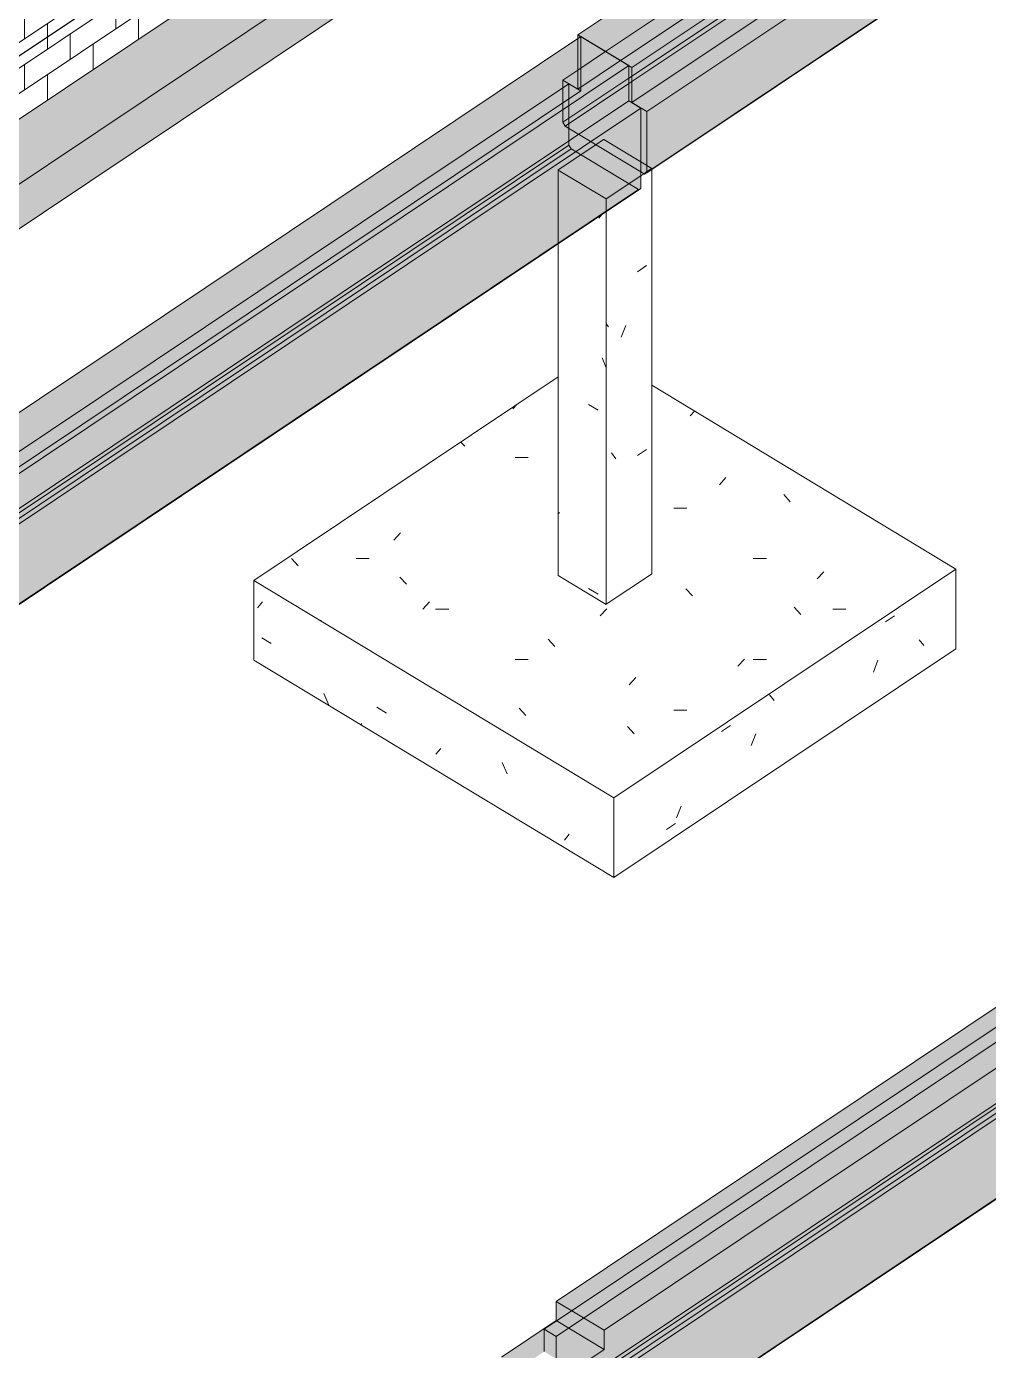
# Model space of a CAD drawing. Header units: inches. Extents: x -4071 to 5659, y -7640 to 11458.
# Drawn here: x -1459.1 to -1226.6, y -6092.9 to -5772.8 of the extents above; entities that cross this region are included whole.
import ezdxf

# ---------------------------------------------------------------- set-up
doc = ezdxf.new("R2010")
doc.units = ezdxf.units.IN
doc.header["$MEASUREMENT"] = 0
for name, color, linetype, lineweight in [('A-WALL-PATT', 111, 'Continuous', 9), ('G-ANNO-SYMB', 111, 'Continuous', 30), ('S-BEAM', 12, 'Continuous', 9), ('S-COLS', 52, 'Continuous', 9), ('S-FNDN', 32, 'Continuous', 18)]:
    doc.layers.add(name, color=color, linetype=linetype, lineweight=lineweight)
pattern_1 = [(33.782, (-2713.435, -5451.009), (52.90613, 50.21377), [2.626, -45.114, 2.626, -299.726]), (33.782, (-2713.435, -5451.009), (52.90613, 50.21377), [-50.365, -45.114, 2.626, -92.854, -159.132]), (33.782, (-2713.435, -5451.009), (52.90613, 50.21377), [-190.959, 2.626, -45.114, 2.626, -108.767]), (33.782, (-2713.435, -5451.009), (52.90613, 50.21377), [-241.324, -29.201, 2.626, -76.94]), (128.178, (-2693.596, -5430.327), (-37.9074, 18.56926), [1.765, -30.332, 1.765, -201.518]), (128.178, (-2693.596, -5430.327), (-37.9074, 18.56926), [-33.863, -30.332, 1.765, -62.429, -106.991]), (128.178, (-2693.596, -5430.327), (-37.9074, 18.56926), [-128.389, 1.765, -30.332, 1.765, -73.128]), (128.178, (-2693.596, -5430.327), (-37.9074, 18.56926), [-162.252, -19.633, 1.765, -51.73]), (249.034, (-2686.983, -5396.262), (-14.99825, -68.78229), [3.05, -52.398, -351.167]), (249.034, (-2686.983, -5396.262), (-14.99825, -68.78229), [-55.447, 3.05, -52.398, -295.72]), (249.034, (-2686.983, -5396.262), (-14.99825, -68.78229), [-110.895, 3.05, -107.845, -184.825]), (249.034, (-2686.983, -5396.262), (-14.99825, -68.78229), [-221.79, 3.05, -52.398, -129.377]), (249.034, (-2686.983, -5396.262), (-14.99825, -68.78229), [-277.237, 3.05, -33.915, -92.412]), (249.034, (-2686.983, -5396.262), (-14.99825, -68.78229), [-314.202, 3.05, -89.363])]

# ---------------------------------------------------------------- blocks, each defined once
blk = doc.blocks.new('Zapata-Rectangular - FT100a - 10-0x10-0x2-1-1717579-FOUNDATION - 3D - VIEW 1')
at = {"layer": 'S-FNDN', "lineweight": 9}
h = blk.add_hatch(dxfattribs=at)
h.set_pattern_fill('FP_39', color=256, style=0, pattern_type=2)
h.set_pattern_definition([(0, (-5641.845, -7683.688), (76.8, 12.207), [3.168, -54.432, 3.168, -54.432, -307.2]), (0, (-5641.845, -7683.688), (76.8, 12.207), [-115.2, 3.168, -112.032, 3.168, -54.432, -134.4]), (0, (-5641.845, -7683.688), (76.8, 12.207), [-288, 3.168, -35.232, 3.168, -92.832]), (132.243, (-5613.045, -7677.585), (-55.02766, 36.18154), [2.356, -40.483, 2.356, -268.959]), (132.243, (-5613.045, -7677.585), (-55.02766, 36.18154), [-45.195, -40.483, 2.356, -83.322, -142.798]), (132.243, (-5613.045, -7677.585), (-55.02766, 36.18154), [-171.357, 2.356, -40.483, 2.356, -97.602]), (132.243, (-5613.045, -7677.585), (-55.02766, 36.18154), [-216.552, -26.203, 2.356, -69.043]), (227.757, (-5603.445, -7653.172), (-21.77184, -48.38888), [2.356, -40.483, -271.315]), (227.757, (-5603.445, -7653.172), (-21.77184, -48.38888), [-42.839, 2.356, -40.483, -228.476]), (227.757, (-5603.445, -7653.172), (-21.77184, -48.38888), [-85.679, 2.356, -83.322, -142.798]), (227.757, (-5603.445, -7653.172), (-21.77184, -48.38888), [-171.357, 2.356, -40.483, -99.958]), (227.757, (-5603.445, -7653.172), (-21.77184, -48.38888), [-214.196, 2.356, -26.203, -71.399]), (227.757, (-5603.445, -7653.172), (-21.77184, -48.38888), [-242.756, 2.356, -69.043])])
h.paths.add_polyline_path([(-5633.03, -5959.25), (-5550.36, -5903.95), (-5623.88, -5859.53), (-5623.93, -5905.18), (-5634.9, -5912.51), (-5646.5, -5905.51), (-5646.5, -5857.52), (-5720.02, -5906.7), (-5640, -5955.04)], flags=0)
h = blk.add_hatch(dxfattribs=at)
h.set_pattern_fill('FP_25', color=256, style=0, pattern_type=2)
h.set_pattern_definition([(33.782, (-6991.651, -5473.783), (52.90613, 50.21377), [2.626, -45.114, 2.626, -299.726]), (33.782, (-6991.651, -5473.783), (52.90613, 50.21377), [-50.365, -45.114, 2.626, -92.854, -159.132]), (33.782, (-6991.651, -5473.783), (52.90613, 50.21377), [-190.959, 2.626, -45.114, 2.626, -108.767]), (33.782, (-6991.651, -5473.783), (52.90613, 50.21377), [-241.324, -29.201, 2.626, -76.94]), (128.178, (-6971.811, -5453.101), (-37.9074, 18.56926), [1.765, -30.332, 1.765, -201.518]), (128.178, (-6971.811, -5453.101), (-37.9074, 18.56926), [-33.863, -30.332, 1.765, -62.429, -106.991]), (128.178, (-6971.811, -5453.101), (-37.9074, 18.56926), [-128.389, 1.765, -30.332, 1.765, -73.128]), (128.178, (-6971.811, -5453.101), (-37.9074, 18.56926), [-162.252, -19.633, 1.765, -51.73]), (249.034, (-6965.198, -5419.036), (-14.99825, -68.78229), [3.05, -52.398, -351.167]), (249.034, (-6965.198, -5419.036), (-14.99825, -68.78229), [-55.447, 3.05, -52.398, -295.72]), (249.034, (-6965.198, -5419.036), (-14.99825, -68.78229), [-110.895, 3.05, -107.845, -184.825]), (249.034, (-6965.198, -5419.036), (-14.99825, -68.78229), [-221.79, 3.05, -52.398, -129.377]), (249.034, (-6965.198, -5419.036), (-14.99825, -68.78229), [-277.237, 3.05, -33.915, -92.412]), (249.034, (-6965.198, -5419.036), (-14.99825, -68.78229), [-314.202, 3.05, -89.363])])
h.paths.add_polyline_path([(-5633.03, -5978.55), (-5550.36, -5923.25), (-5550.36, -5903.95), (-5633.03, -5959.25), (-5633.03, -5960.44)], flags=0)
h = blk.add_hatch(dxfattribs=at)
h.set_pattern_fill('FP_45', color=256, style=0, pattern_type=2)
h.set_pattern_definition([(328.86, (-4283.224, -5380.409), (55.67085, -18.81529), [2.683, -46.099, 2.683, -306.271]), (328.86, (-4283.224, -5380.409), (55.67085, -18.81529), [-51.465, -46.099, 2.683, -94.881, -162.607]), (328.86, (-4283.224, -5380.409), (55.67085, -18.81529), [-195.129, 2.683, -46.099, 2.683, -111.142]), (328.86, (-4283.224, -5380.409), (55.67085, -18.81529), [-246.594, -29.838, 2.683, -78.621]), (112.215, (-4262.348, -5385.613), (-39.888295, 68.028556), [3.037, -52.179, 3.037, -346.664]), (112.215, (-4262.348, -5385.613), (-39.888295, 68.028556), [-58.253, -52.179, 3.037, -107.395, -184.053]), (112.215, (-4262.348, -5385.613), (-39.888295, 68.028556), [-220.864, 3.037, -52.179, 3.037, -125.8]), (112.215, (-4262.348, -5385.613), (-39.888295, 68.028556), [-279.117, -33.774, 3.037, -88.99]), (231.12, (-4255.389, -5360.177), (-15.7821, -49.21331), [1.829, -31.43, 1.829, -208.811]), (231.12, (-4255.389, -5360.177), (-15.7821, -49.21331), [-35.088, -31.43, 1.829, -64.689, -110.863]), (231.12, (-4255.389, -5360.177), (-15.7821, -49.21331), [-133.036, 1.829, -31.43, 1.829, -75.775]), (231.12, (-4255.389, -5360.177), (-15.7821, -49.21331), [-168.124, -20.343, 1.829, -53.602])])
h.paths.add_polyline_path([(-5633.03, -5978.55), (-5633.03, -5959.25), (-5720.02, -5906.7), (-5720.02, -5925.99), (-5663, -5960.44)], flags=0)
at = {"layer": 'S-FNDN', "color": 143, "lineweight": 9}
for p, q in [((-5646.5, -5857.52), (-5720.02, -5906.7)), ((-5550.36, -5903.95), (-5623.88, -5859.53)), ((-5633.03, -5959.25), (-5550.36, -5903.95)), ((-5550.36, -5923.25), (-5550.36, -5903.95)), ((-5720.02, -5906.7), (-5633.03, -5959.25)), ((-5720.02, -5906.7), (-5720.02, -5925.99)), ((-5550.36, -5923.25), (-5633.03, -5978.55)), ((-5633.03, -5978.55), (-5720.02, -5925.99)), ((-5633.03, -5978.55), (-5633.03, -5959.25))]:
    blk.add_line(p, q, dxfattribs=at)
blk = doc.blocks.new('034100 - Precast Structural Concrete - Inverted Tee - IT 28IT32 _17_F _ 11_B SHELF_-1925191-FOUNDATION - 3D - VIEW 1')
at = {"layer": 'S-BEAM', "transparency": 33554534}
h = blk.add_hatch(color=9, dxfattribs=at)
h.paths.add_polyline_path([(-5628.67, -5782.68), (-5437.22, -5654.6), (-5437.22, -5651.11), (-5631.41, -5781.02), (-5629.38, -5782.25)], flags=0)
h.paths.add_polyline_path([(-5635.03, -5778.83), (-5438.65, -5647.45), (-5437.2, -5648.33), (-5434.32, -5646.4), (-5434.34, -5636.93), (-5435.02, -5636.52), (-5641.71, -5774.79), (-5640.98, -5775.24)], flags=0)
h = blk.add_hatch(color=9, dxfattribs=at)
h.paths.add_polyline_path([(-5422.72, -5643.98), (-5422.72, -5643.96), (-5424.01, -5643.2)], flags=0)
h.paths.add_polyline_path([(-5426.91, -5641.44), (-5426.89, -5641.43), (-5434.32, -5636.97)], flags=0)
h = blk.add_hatch(color=9, dxfattribs=at)
h.paths.add_polyline_path([(-5641.71, -5787.92), (-5641.71, -5783.3), (-5645.34, -5785.73), (-5643.88, -5786.61)], flags=0)
h.paths.add_polyline_path([(-5631.42, -5781.03), (-5437.22, -5651.11), (-5437.22, -5648.32), (-5438.65, -5647.45), (-5635.04, -5778.84)], flags=0)
for points in [[(-5628.67, -5791.17), (-5439.84, -5664.84), (-5439.78, -5664.55), (-5437.22, -5662.84), (-5437.22, -5654.6), (-5628.67, -5782.68), (-5628.67, -5790.74)], [(-5419.82, -5654.22), (-5419.82, -5654.2), (-5420.39, -5653.87)], [(-5439.84, -5664.84), (-5434.12, -5661.02), (-5434.32, -5660.9), (-5439.84, -5664.59)], [(-5439.84, -5669.46), (-5430.49, -5663.21), (-5434.12, -5661.02), (-5439.84, -5664.84)], [(-5625.04, -5793.36), (-5439.84, -5669.46), (-5439.84, -5664.84), (-5628.67, -5791.17), (-5625.61, -5793.01)], [(-5623.88, -5807.41), (-5439.84, -5684.29), (-5439.84, -5669.46), (-5625.04, -5793.36), (-5625.04, -5806.41), (-5623.88, -5807.15)], [(-5641.71, -5787.92), (-5631.42, -5781.03), (-5635.04, -5778.84), (-5641.71, -5783.3), (-5641.71, -5786.61)], [(-5645.34, -5791.26), (-5641, -5788.36), (-5643.9, -5786.61), (-5645.34, -5787.57), (-5645.34, -5790.74)], [(-5625.61, -5808.45), (-5625.04, -5808.19), (-5625.04, -5806.41), (-5635.53, -5800.14), (-5637.35, -5801.36), (-5625.75, -5808.36)]]:
    blk.add_hatch(color=9, dxfattribs=at).paths.add_polyline_path(points, flags=0)
h = blk.add_hatch(color=9, dxfattribs=at)
h.paths.add_polyline_path([(-5625.04, -5808.19), (-5623.88, -5807.41), (-5623.93, -5807.08), (-5625.04, -5806.48), (-5625.04, -5807.89)], flags=0)
h.paths.add_polyline_path([(-5439.84, -5684.29), (-5422.48, -5672.68), (-5422.72, -5672.54), (-5422.72, -5667.9), (-5423.75, -5667.28), (-5423.18, -5668.21), (-5423.58, -5668.48), (-5426.04, -5664.26), (-5428.19, -5664.26), (-5428.24, -5664.59), (-5428.87, -5664.59), (-5428.87, -5662.12), (-5439.84, -5669.46)], flags=0)
h = blk.add_hatch(color=9, dxfattribs=at)
h.paths.add_polyline_path([(-5625.04, -5806.41), (-5625.04, -5793.36), (-5628.67, -5791.17), (-5628.67, -5782.68), (-5629.4, -5782.25), (-5629.4, -5790.74), (-5626.5, -5792.49), (-5626.5, -5805.53), (-5625.48, -5806.15)], flags=0)
h.paths.add_polyline_path([(-5635.04, -5778.84), (-5635.03, -5778.83), (-5641.71, -5774.79), (-5641.71, -5775.72), (-5641, -5775.24)], flags=0)
h = blk.add_hatch(color=9, dxfattribs=at)
h.paths.add_polyline_path([(-5626.5, -5805.53), (-5626.5, -5792.49), (-5629.4, -5790.74), (-5629.4, -5782.25), (-5631.42, -5781.03), (-5641.71, -5787.92), (-5645.34, -5785.73), (-5645.34, -5787.57), (-5643.9, -5786.61), (-5641, -5788.36), (-5645.34, -5791.26), (-5645.34, -5795.92), (-5644.77, -5796.88), (-5637.35, -5801.36), (-5635.42, -5800.14), (-5627.14, -5805.14)], flags=0)
h.paths.add_polyline_path([(-5641.71, -5783.3), (-5635.04, -5778.84), (-5641, -5775.24), (-5641.71, -5775.72), (-5641.71, -5782.68)], flags=0)
at = {"layer": 'S-BEAM', "color": 143}
for p, q in [((-5641.71, -5774.79), (-5435.02, -5636.52)), ((-5435.02, -5636.52), (-5421.98, -5644.4)), ((-5421.98, -5644.4), (-5628.67, -5782.68)), ((-5421.98, -5644.4), (-5421.98, -5652.89)), ((-5628.67, -5791.17), (-5421.98, -5652.89)), ((-5421.98, -5652.89), (-5418.35, -5655.08)), ((-5625.04, -5793.36), (-5418.35, -5655.08)), ((-5418.35, -5655.08), (-5418.35, -5669.91)), ((-5625.04, -5808.19), (-5418.35, -5669.91)), ((-5628.67, -5782.68), (-5641.71, -5774.79)), ((-5641.71, -5774.79), (-5641.71, -5775.72)), ((-5628.67, -5791.17), (-5628.67, -5782.68)), ((-5625.04, -5793.36), (-5628.67, -5791.17)), ((-5625.04, -5808.19), (-5625.04, -5793.36)), ((-5626.49, -5807.92), (-5625.61, -5808.45)), ((-5625.61, -5808.45), (-5625.04, -5808.19))]:
    blk.add_line(p, q, dxfattribs=at)
at = {"layer": 'S-BEAM', "color": 9}
for p, q in [((-5435.02, -5649.64), (-5435.02, -5636.52)), ((-5635.03, -5778.83), (-5438.65, -5647.45)), ((-5631.41, -5781.02), (-5435.02, -5649.64)), ((-5438.65, -5652.07), (-5438.65, -5647.45)), ((-5438.65, -5647.45), (-5435.02, -5649.64)), ((-5438.65, -5657.65), (-5438.65, -5652.07)), ((-5629.4, -5785.26), (-5438.65, -5657.65)), ((-5629.4, -5786.6), (-5438.08, -5658.6)), ((-5438.08, -5658.6), (-5438.65, -5657.65)), ((-5437.22, -5659.12), (-5438.08, -5658.6)), ((-5419.82, -5669.64), (-5437.22, -5659.12)), ((-5625.04, -5808.07), (-5418.92, -5670.18)), ((-5418.92, -5670.18), (-5419.8, -5669.65)), ((-5418.35, -5669.91), (-5418.92, -5670.18)), ((-5641.71, -5775.72), (-5641.71, -5787.92)), ((-5641.71, -5783.3), (-5635.04, -5778.84)), ((-5641.71, -5787.92), (-5631.42, -5781.03)), ((-5645.34, -5785.73), (-5641.71, -5783.3)), ((-5645.34, -5795.92), (-5629.4, -5785.26)), ((-5641.71, -5787.92), (-5645.34, -5785.73)), ((-5645.34, -5785.73), (-5645.34, -5787.57)), ((-5645.34, -5787.57), (-5645.34, -5791.26)), ((-5644.77, -5796.88), (-5629.4, -5786.6)), ((-5645.34, -5791.26), (-5645.34, -5795.92)), ((-5645.34, -5795.92), (-5644.77, -5796.88)), ((-5644.77, -5796.88), (-5626.5, -5807.91)), ((-5625.61, -5808.45), (-5625.06, -5808.08))]:
    blk.add_line(p, q, dxfattribs=at)

msp = doc.modelspace()

# ---------------------------------------------------------------- hatches: boundary and pattern name
at = {"layer": 'A-WALL-PATT'}
h = msp.add_hatch(dxfattribs=at)
h.set_pattern_fill('FP_13', color=256, style=0, pattern_type=2)
h.set_pattern_definition([(33.782, (-1277.675, -5672.606), (0.00063, 6.17493), []), (90, (-1277.675, -5672.606), (-5.511, 2.488), [6.175, -6.175])])
h.paths.add_polyline_path([(-1474.621, -5804.362), (-1277.675, -5672.606), (-1277.675, -5588.001), (-1474.621, -5719.756), (-1474.621, -5781.413)], flags=0)
at = {"layer": 'S-BEAM', "transparency": 33554534}
h = msp.add_hatch(color=254, dxfattribs=at)
h.paths.add_polyline_path([(-1556.472, -5944.796), (-1329.429, -5792.907), (-1329.429, -5791.263), (-1557.764, -5944.016)], flags=0)
h.paths.add_polyline_path([(-1560.663, -5942.264), (-1329.429, -5787.571), (-1329.429, -5785.725), (-1325.805, -5783.301), (-1325.805, -5775.716), (-1568.07, -5937.789), (-1565.397, -5939.404)], flags=0)
for points in [[(-1568.07, -5950.911), (-1329.429, -5791.263), (-1329.429, -5787.571), (-1569.151, -5947.942), (-1568.07, -5948.595), (-1569.889, -5949.812), (-1569.022, -5950.336)], [(-1569.022, -5967.086), (-1556.472, -5958.69), (-1556.472, -5953.287), (-1325.607, -5798.841), (-1328.859, -5796.876), (-1329.429, -5795.924), (-1329.429, -5792.907), (-1556.472, -5944.796), (-1556.472, -5949.428), (-1569.733, -5958.299), (-1569.733, -5959.088), (-1569.022, -5959.518), (-1569.022, -5966.796)], [(-1553.573, -5955.039), (-1322.708, -5800.593), (-1325.607, -5798.841), (-1556.472, -5953.287)], [(-1564.233, -5981.632), (-1330.591, -5825.328), (-1330.537, -5807.441), (-1321.443, -5801.357), (-1322.708, -5800.593), (-1553.573, -5955.039), (-1553.573, -5960.442), (-1566.833, -5969.331), (-1565.397, -5970.198), (-1565.397, -5978.616), (-1564.233, -5979.389)], [(-1331.034, -6089.493), (-1092.394, -5929.845), (-1092.394, -5926.153), (-1333.934, -6087.741), (-1331.986, -6088.918)], [(-1331.986, -6110.299), (-1319.436, -6101.903), (-1319.436, -6096.5), (-1088.572, -5942.054), (-1091.823, -5940.09), (-1092.394, -5939.137), (-1092.394, -5936.12), (-1319.436, -6088.01), (-1319.436, -6092.641), (-1332.697, -6101.512), (-1332.697, -6102.301), (-1331.986, -6102.731), (-1331.986, -6110.009)], [(-1316.537, -6098.252), (-1093.555, -5949.08), (-1093.501, -5946.789), (-1087.443, -5942.736), (-1088.572, -5942.054), (-1319.436, -6096.5)], [(-1327.197, -6124.845), (-1093.555, -5968.541), (-1093.555, -5949.08), (-1316.537, -6098.252), (-1316.537, -6103.655), (-1329.798, -6112.544), (-1328.361, -6113.412), (-1328.361, -6117.192), (-1327.197, -6117.965), (-1327.197, -6122.088)], [(-1331.034, -6094.896), (-1331.034, -6089.493), (-1333.934, -6087.741), (-1333.934, -6093.144), (-1331.986, -6094.321)]]:
    msp.add_hatch(color=254, dxfattribs=at).paths.add_polyline_path(points, flags=0)
h = msp.add_hatch(color=254, dxfattribs=at)
h.paths.add_polyline_path([(-1566.833, -5983.372), (-1564.233, -5981.632), (-1564.287, -5979.287), (-1566.833, -5977.818), (-1566.833, -5982.151)], flags=0)
h.paths.add_polyline_path([(-1330.591, -5825.328), (-1310.593, -5811.949), (-1310.593, -5807.912), (-1321.443, -5801.357), (-1330.591, -5807.478), (-1330.591, -5824.171)], flags=0)
h = msp.add_hatch(color=254, dxfattribs=at)
h.paths.add_polyline_path([(-1319.436, -6088.01), (-1092.394, -5936.12), (-1092.394, -5929.845), (-1324.365, -6085.031), (-1323.369, -6085.633)], flags=0)
h.paths.add_polyline_path([(-1327.265, -6083.28), (-1092.394, -5926.153), (-1092.394, -5924.307), (-1088.769, -5921.882), (-1088.769, -5918.929), (-1331.034, -6081.002), (-1328.361, -6082.617)], flags=0)
h = msp.add_hatch(color=254, dxfattribs=at)
h.paths.add_polyline_path([(-1316.537, -6103.655), (-1316.537, -6098.252), (-1319.436, -6096.5), (-1319.436, -6101.903)], flags=0)
h.paths.add_polyline_path([(-1319.436, -6092.641), (-1319.436, -6088.01), (-1324.365, -6085.031), (-1328.003, -6087.465), (-1324.647, -6089.493)], flags=0)
h.paths.add_polyline_path([(-1330.903, -6085.713), (-1327.265, -6083.28), (-1331.034, -6081.002), (-1331.034, -6085.633)], flags=0)
h = msp.add_hatch(color=254, dxfattribs=at)
h.paths.add_polyline_path([(-1332.697, -6101.512), (-1319.436, -6092.641), (-1328.003, -6087.465), (-1331.034, -6089.493), (-1331.034, -6094.896), (-1337.02, -6098.9), (-1333.299, -6101.149)], flags=0)
h.paths.add_polyline_path([(-1339.92, -6097.149), (-1333.934, -6093.144), (-1333.934, -6087.741), (-1330.903, -6085.713), (-1331.034, -6085.633), (-1344.295, -6094.505), (-1340.993, -6096.5)], flags=0)
at = {"layer": 'S-COLS'}
h = msp.add_hatch(dxfattribs=at)
h.set_pattern_fill('FP_7', color=256, style=0, pattern_type=2)
h.set_pattern_definition(pattern_1)
h.paths.add_polyline_path([(-1318.939, -5912.478), (-1308.025, -5905.177), (-1308.025, -5807.446), (-1309.704, -5808.45), (-1309.844, -5808.365), (-1310.593, -5808.866), (-1310.593, -5811.949), (-1318.939, -5817.532), (-1318.939, -5852.907)], flags=0)
h = msp.add_hatch(dxfattribs=at)
h.set_pattern_fill('FP_59', color=256, style=0, pattern_type=2)
h.set_pattern_definition([(0, (-1325.936, -7585.659), (76.8, 12.207), [3.168, -54.432, 3.168, -54.432, -307.2]), (0, (-1325.936, -7585.659), (76.8, 12.207), [-115.2, 3.168, -112.032, 3.168, -54.432, -134.4]), (0, (-1325.936, -7585.659), (76.8, 12.207), [-288, 3.168, -35.232, 3.168, -92.832]), (132.243, (-1297.136, -7579.555), (-55.02766, 36.18154), [2.356, -40.483, 2.356, -268.959]), (132.243, (-1297.136, -7579.555), (-55.02766, 36.18154), [-45.195, -40.483, 2.356, -83.322, -142.798]), (132.243, (-1297.136, -7579.555), (-55.02766, 36.18154), [-171.357, 2.356, -40.483, 2.356, -97.602]), (132.243, (-1297.136, -7579.555), (-55.02766, 36.18154), [-216.552, -26.203, 2.356, -69.043]), (227.757, (-1287.536, -7555.142), (-21.77184, -48.38888), [2.356, -40.483, -271.315]), (227.757, (-1287.536, -7555.142), (-21.77184, -48.38888), [-42.839, 2.356, -40.483, -228.476]), (227.757, (-1287.536, -7555.142), (-21.77184, -48.38888), [-85.679, 2.356, -83.322, -142.798]), (227.757, (-1287.536, -7555.142), (-21.77184, -48.38888), [-171.357, 2.356, -40.483, -99.958]), (227.757, (-1287.536, -7555.142), (-21.77184, -48.38888), [-214.196, 2.356, -26.203, -71.399]), (227.757, (-1287.536, -7555.142), (-21.77184, -48.38888), [-242.756, 2.356, -69.043])])
h.paths.add_polyline_path([(-1310.593, -5808.866), (-1309.844, -5808.365), (-1310.593, -5807.912), (-1310.593, -5808.86)], flags=0)
h = msp.add_hatch(dxfattribs=at)
h.set_pattern_fill('FP_9', color=256, style=0, pattern_type=2)
h.set_pattern_definition([(328.86, (68.506, -5356.445), (55.67085, -18.81529), [2.683, -46.099, 2.683, -306.271]), (328.86, (68.506, -5356.445), (55.67085, -18.81529), [-51.465, -46.099, 2.683, -94.881, -162.607]), (328.86, (68.506, -5356.445), (55.67085, -18.81529), [-195.129, 2.683, -46.099, 2.683, -111.142]), (328.86, (68.506, -5356.445), (55.67085, -18.81529), [-246.594, -29.838, 2.683, -78.621]), (112.215, (89.383, -5361.648), (-39.888295, 68.028556), [3.037, -52.179, 3.037, -346.664]), (112.215, (89.383, -5361.648), (-39.888295, 68.028556), [-58.253, -52.179, 3.037, -107.395, -184.053]), (112.215, (89.383, -5361.648), (-39.888295, 68.028556), [-220.864, 3.037, -52.179, 3.037, -125.8]), (112.215, (89.383, -5361.648), (-39.888295, 68.028556), [-279.117, -33.774, 3.037, -88.99]), (231.12, (96.34, -5336.212), (-15.7821, -49.21331), [1.829, -31.43, 1.829, -208.811]), (231.12, (96.34, -5336.212), (-15.7821, -49.21331), [-35.088, -31.43, 1.829, -64.689, -110.863]), (231.12, (96.34, -5336.212), (-15.7821, -49.21331), [-133.036, 1.829, -31.43, 1.829, -75.775]), (231.12, (96.34, -5336.212), (-15.7821, -49.21331), [-168.124, -20.343, 1.829, -53.602])])
h.paths.add_polyline_path([(-1318.993, -5912.514), (-1318.993, -5817.569), (-1330.591, -5825.328), (-1330.591, -5905.507), (-1325.091, -5908.83)], flags=0)
h = msp.add_hatch(dxfattribs=at)
h.set_pattern_fill('FP_7', color=256, style=0, pattern_type=2)
h.set_pattern_definition(pattern_1)
h.paths.add_polyline_path([(-1318.993, -5912.514), (-1318.939, -5912.478), (-1318.993, -5852.874)], flags=0)
at = {"layer": 'S-FNDN', "lineweight": 9}
h = msp.add_hatch(dxfattribs=at)
h.set_pattern_fill('FP_16', color=256, style=0, pattern_type=2)
h.set_pattern_definition([(37.15, (-1325.936, -7683.69), (68.85715, -3.8302), [5.806, -63.871]), (356.816, (-1325.936, -7683.69), (-13.3197, 45.9087), [5.747, -63.216]), (106.18, (-1320.2, -7684.01), (55.5361, 42.0792), [3.984, -43.818]), (33.528, (-1325.936, -7671.48), (102.4555, -10.1033), [8.97, -98.667]), (100.369, (-1317.4, -7672.32), (89.7276, 59.4527), [5.893, -64.818]), (354.369, (-1325.936, -7671.48), (89.7277, 59.4537), [8.579, -94.373]), (13.715, (-1316.336, -7674.533), (57.30284, -24.57256), [6.919, -76.11]), (336.789, (-1316.336, -7674.533), (23.3586, 44.2582), [5.196, -57.154]), (62.176, (-1311.56, -7676.58), (80.6615, 19.6845), [4.17, -45.874]), (26.005, (-1325.936, -7683.688), (1.16687, 20.31766), [2.796, -52.455, 2.796, -53.98, -56.141]), (26.005, (-1325.936, -7683.688), (1.16687, 20.31766), [-112.028, 2.796, -53.345]), (4.784, (-1325.936, -7683.688), (25.25438, 24.07207), [3.152, -33.334, 3.152, -57.689, -24.117]), (4.784, (-1325.936, -7683.688), (25.25438, 24.07207), [-97.326, 3.152, -20.965]), (337.951, (-1347.344, -7683.688), (51.24718, -1.37686), [2.883, -18.956, 2.883, -65.254, -90.412]), (337.951, (-1347.344, -7683.688), (51.24718, -1.37686), [-89.975, 2.883, -87.529]), (329.776, (-1356.944, -7683.688), (55.98576, 6.10924), [2.703, -23.919, 2.703, -39.728, -60.206]), (329.776, (-1356.944, -7683.688), (55.98576, 6.10924), [-69.053, 2.703, -57.503])])
h.paths.add_polyline_path([(-2593.504, -6568.573), (-2583.86, -6562.121), (-2601.982, -6551.172), (-2601.982, -6522.562), (-2634.097, -6544.047), (-2594.733, -6567.83)], flags=0)
h.paths.add_polyline_path([(-2483.33, -6494.867), (-1077.978, -5554.7), (-1088.851, -5548.131), (-1276.225, -5673.482), (-1277.675, -5672.606), (-1474.621, -5804.362), (-1474.621, -5806.207), (-1755.683, -5994.235), (-1757.132, -5993.359), (-1954.079, -6125.114), (-1954.079, -6126.96), (-2231.007, -6312.222), (-2232.456, -6311.346), (-2429.403, -6443.101), (-2429.403, -6444.947), (-2494.203, -6488.298), (-2485.668, -6493.454)], flags=0)
h = msp.add_hatch(dxfattribs=at)
h.set_pattern_fill('FP_17', color=256, style=0, pattern_type=2)
h.set_pattern_definition([(63.485, (-2867.835, -5357.724), (47.43377, 27.08266), [7.141, -78.555]), (29.725, (-2867.835, -5357.724), (-9.1759, 49.5998), [4.552, -50.069]), (100.481, (-2863.88, -5355.467), (38.2582, 76.6819), [4.203, -46.238]), (61.435, (-2867.835, -5342.904), (70.5786, 34.952), [10.772, -118.497]), (96.366, (-2861.95, -5339.99), (61.8116, 113.5337), [6.589, -72.481]), (26.345, (-2867.835, -5342.904), (61.8112, 113.5341), [6.563, -72.196]), (47.703, (-2861.222, -5342.184), (39.4747, -3.42644), [6.881, -75.687]), (355.039, (-2861.22, -5342.184), (16.091, 64.4991), [3.302, -36.321]), (75.992, (-2857.932, -5342.47), (55.5656, 61.0731), [5.54, -60.936]), (56.811, (-2867.835, -5357.724), (0.803856, 25.205805), [3.163, -59.328, 3.163, -61.053, -63.497]), (56.811, (-2867.835, -5357.724), (0.803856, 25.205805), [-126.707, 3.163, -60.334]), (39.232, (-2867.835, -5357.724), (17.39673, 40.86513), [2.793, -29.541, 2.793, -51.126, -21.373]), (39.232, (-2867.835, -5357.724), (17.39673, 40.86513), [-86.254, 2.793, -18.58]), (357.432, (-2882.582, -5367.59), (35.30271, 21.9453), [1.842, -12.115, 1.842, -41.706, -57.785]), (357.432, (-2882.582, -5367.59), (35.30271, 21.9453), [-57.506, 1.842, -55.943]), (340.315, (-2889.195, -5372.014), (38.5667, 33.2192), [1.709, -15.121, 1.709, -25.115, -38.061]), (340.315, (-2889.195, -5372.014), (38.5667, 33.2192), [-43.654, 1.709, -36.352])])
h.paths.add_polyline_path([(-2593.504, -6579.379), (-2590.748, -6577.536), (-2590.748, -6566.729), (-2593.504, -6568.573), (-2593.504, -6577.536)], flags=0)
h.paths.add_polyline_path([(-2474.842, -6499.995), (-1084.867, -5570.115), (-1084.867, -5559.309), (-2483.33, -6494.867), (-2475.383, -6499.668)], flags=0)

# ---------------------------------------------------------------- linework, layer by layer
at = {"layer": 'G-ANNO-SYMB'}
msp.add_line((-2836.338, -6700.032), (-1071.491, -5519.366), dxfattribs=at)
at = {"layer": 'S-BEAM', "color": 143}
for p, q in [((-1568.07, -5937.789), (-1325.091, -5775.238)), ((-1325.091, -5775.238), (-1313.493, -5782.246)), ((-1313.493, -5782.246), (-1556.472, -5944.796)), ((-1313.493, -5782.246), (-1313.493, -5790.736)), ((-1313.493, -5790.736), (-1556.472, -5953.287)), ((-1313.493, -5790.736), (-1310.593, -5792.488)), ((-1310.593, -5792.488), (-1553.573, -5955.039)), ((-1310.593, -5792.488), (-1310.593, -5811.949)), ((-1310.593, -5811.949), (-1565.397, -5982.411)), ((-1331.034, -6081.002), (-1088.055, -5918.451)), ((-1076.457, -5925.459), (-1319.436, -6088.01)), ((-1076.457, -5933.95), (-1319.436, -6096.5)), ((-1316.537, -6098.252), (-1073.558, -5935.701)), ((-1073.558, -5955.163), (-1328.361, -6125.624)), ((-1331.034, -6081.002), (-1331.034, -6085.633)), ((-1319.436, -6088.01), (-1331.034, -6081.002)), ((-1344.295, -6094.505), (-1331.034, -6085.633)), ((-1331.034, -6085.633), (-1319.436, -6092.641)), ((-1319.436, -6092.641), (-1319.436, -6088.01)), ((-1319.436, -6092.641), (-1332.697, -6101.512))]:
    msp.add_line(p, q, dxfattribs=at)
at = {"layer": 'S-BEAM', "color": 9}
for p, q in [((-1325.091, -5788.36), (-1325.091, -5775.238)), ((-1327.991, -5786.608), (-1569.151, -5947.942)), ((-1327.991, -5790.3), (-1327.991, -5786.608)), ((-1327.991, -5786.608), (-1325.091, -5788.36)), ((-1568.07, -5950.911), (-1325.091, -5788.36)), ((-1327.991, -5801.438), (-1327.991, -5790.3)), ((-1569.022, -5962.686), (-1327.991, -5801.438)), ((-1327.42, -5802.391), (-1569.022, -5964.02)), ((-1327.42, -5802.391), (-1327.991, -5801.438)), ((-1311.164, -5812.212), (-1327.42, -5802.391)), ((-1565.397, -5982.292), (-1311.164, -5812.212)), ((-1310.593, -5811.949), (-1311.164, -5812.212)), ((-1090.955, -5925.19), (-1333.934, -6087.741)), ((-1088.055, -5926.942), (-1331.034, -6089.493)), ((-1090.955, -5944.652), (-1331.986, -6105.899)), ((-1331.986, -6107.234), (-1093.555, -5947.726)), ((-1074.128, -5955.426), (-1328.361, -6125.505)), ((-1333.934, -6087.741), (-1333.934, -6093.144)), ((-1331.034, -6089.493), (-1333.934, -6087.741)), ((-1331.034, -6094.896), (-1331.034, -6089.493))]:
    msp.add_line(p, q, dxfattribs=at)
at = {"layer": 'S-COLS'}
for p, q in [((-1321.443, -5801.357), (-1319.623, -5800.14)), ((-1319.623, -5800.14), (-1319.569, -5800.104)), ((-1319.569, -5800.104), (-1310.593, -5805.527)), ((-1330.537, -5807.441), (-1321.443, -5801.357)), ((-1310.593, -5805.527), (-1307.971, -5807.111)), ((-1330.591, -5807.478), (-1330.537, -5807.441)), ((-1330.591, -5807.478), (-1330.591, -5825.328)), ((-1318.993, -5814.485), (-1330.591, -5807.478)), ((-1310.593, -5808.866), (-1318.939, -5814.449)), ((-1309.844, -5808.365), (-1310.593, -5808.866)), ((-1309.188, -5807.926), (-1309.732, -5808.289)), ((-1308.025, -5807.148), (-1309.133, -5807.888)), ((-1307.971, -5807.111), (-1308.025, -5807.148)), ((-1307.971, -5807.111), (-1307.971, -5807.41)), ((-1307.971, -5807.41), (-1307.971, -5905.141)), ((-1318.939, -5814.449), (-1318.993, -5814.485)), ((-1318.993, -5814.485), (-1318.993, -5817.569)), ((-1318.993, -5817.569), (-1318.993, -5912.514)), ((-1330.591, -5825.328), (-1330.591, -5905.507)), ((-1318.993, -5912.514), (-1330.591, -5905.507)), ((-1308.025, -5905.177), (-1318.939, -5912.478)), ((-1307.971, -5905.141), (-1308.025, -5905.177)), ((-1318.939, -5912.478), (-1318.993, -5912.514))]:
    msp.add_line(p, q, dxfattribs=at)
at = {"layer": 'S-FNDN', "color": 143, "lineweight": 9}
for p, q in [((-2483.33, -6494.867), (-1084.867, -5559.309)), ((-2474.842, -6499.995), (-1084.867, -5570.115))]:
    msp.add_line(p, q, dxfattribs=at)
at = {"layer": 'S-FNDN', "lineweight": 9}
msp.add_line((-1474.621, -5804.362), (-1277.675, -5672.606), dxfattribs=at)

# ---------------------------------------------------------------- block references
at = {"layer": 'S-BEAM', "color": 143}
msp.add_blockref('034100 - Precast Structural Concrete - Inverted Tee - IT 28IT32 _17_F _ 11_B SHELF_-1925191-FOUNDATION - 3D - VIEW 1', (4315.909, 0), dxfattribs=at)
at = {"layer": 'S-FNDN', "color": 143, "lineweight": 9}
msp.add_blockref('Zapata-Rectangular - FT100a - 10-0x10-0x2-1-1717579-FOUNDATION - 3D - VIEW 1', (4315.909, 0), dxfattribs=at)

doc.saveas('drawing.dxf')
